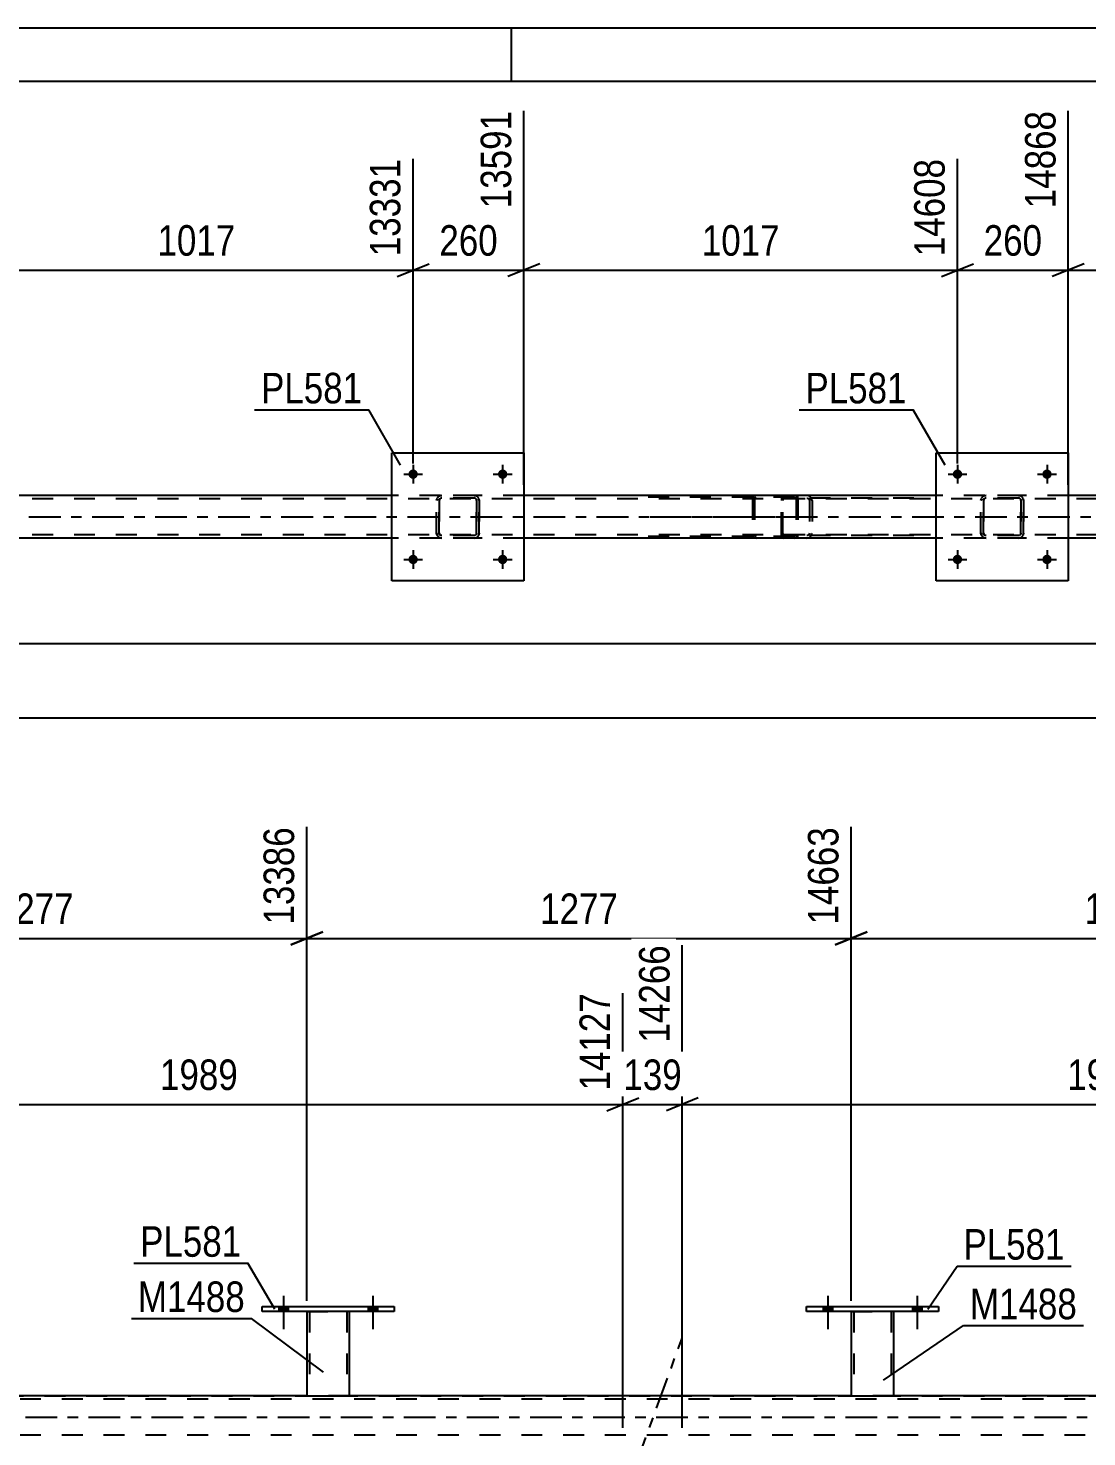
# Model space of a CAD drawing. Header units: millimetres. Extents: x 0 to 841, y 0 to 594.
# Drawn here: x 585.6 to 685, y 461.9 to 594 of the extents above; entities that cross this region are included whole.
import ezdxf

# ---------------------------------------------------------------- set-up
doc = ezdxf.new("R2010")
doc.units = ezdxf.units.MM
doc.linetypes.add('DXK_LINE_DOT2', pattern=[3.9198, 1.9599, -1.9599])
doc.linetypes.add('DXK_LINE_DOT3', pattern=[5.9187, 2.979, -0.9799, 0.9799, -0.9799])
doc.styles.add('Arial Narrow', font='ARIALN.TTF', dxfattribs={"height": 0.2})

# ---------------------------------------------------------------- blocks, each defined once
blk = doc.blocks.new('Unknown-814553059-1135')
at = {"color": 5, "linetype": 'Continuous'}
for p, q in [((841, 594), (0, 594)), ((631, 589), (631, 594)), ((836, 589), (5, 589))]:
    blk.add_line(p, q, dxfattribs=at)
blk = doc.blocks.new('Part-814553059-2887 - 2837')
at = {"color": 7, "linetype": 'DXK_LINE_DOT2'}
for p, q in [((752.61, 549.85), (88.54, 549.85)), ((632.16, 550.17), (619.76, 550.17)), ((683.24, 550.17), (670.84, 550.17)), ((752.61, 546.49), (88.54, 546.49)), ((632.16, 546.17), (619.76, 546.17)), ((683.24, 546.17), (670.84, 546.17))]:
    blk.add_line(p, q, dxfattribs=at)
at = {"color": 2, "linetype": 'Continuous'}
for p, q in [((619.76, 550.17), (581.08, 550.17)), ((670.84, 550.17), (632.16, 550.17)), ((721.92, 550.17), (683.24, 550.17)), ((619.76, 546.17), (581.08, 546.17)), ((670.84, 546.17), (632.16, 546.17)), ((721.92, 546.17), (683.24, 546.17))]:
    blk.add_line(p, q, dxfattribs=at)
at = {"color": 7, "linetype": 'DXK_LINE_DOT3'}
blk.add_line((88.54, 548.17), (752.61, 548.17), dxfattribs=at)
blk = doc.blocks.new('Part-814553059-2984 - 2837')
at = {"color": 2, "linetype": 'Continuous'}
for p, q in [((670.84, 542.17), (670.84, 554.17)), ((670.84, 554.17), (683.24, 554.17)), ((683.24, 554.17), (683.24, 542.17)), ((683.24, 542.17), (670.84, 542.17))]:
    blk.add_line(p, q, dxfattribs=at)
blk = doc.blocks.new('Part-814553059-2985 - 2837')
at = {"color": 7, "linetype": 'DXK_LINE_DOT2'}
for p, q in [((675.04, 549.69), (675.08, 549.87)), ((675.08, 549.87), (675.04, 549.69)), ((675.04, 546.65), (675.04, 549.69)), ((675.04, 549.69), (675.04, 549.69)), ((675.04, 546.65), (675.04, 549.69)), ((675.28, 549.69), (675.3, 549.78)), ((675.3, 549.78), (675.28, 549.69)), ((675.28, 546.65), (675.28, 549.69)), ((675.28, 549.69), (675.28, 549.69)), ((675.28, 549.69), (675.28, 546.65)), ((675.3, 549.78), (675.35, 549.86)), ((675.35, 549.86), (675.3, 549.78)), ((675.34, 550.13), (675.52, 550.17)), ((675.52, 550.17), (675.34, 550.13)), ((675.35, 549.86), (675.43, 549.91)), ((675.52, 549.93), (675.43, 549.91)), ((678.56, 550.17), (675.52, 550.17)), ((678.56, 549.93), (675.52, 549.93)), ((678.56, 550.17), (678.75, 550.13)), ((678.75, 550.13), (678.56, 550.17)), ((678.66, 549.91), (678.56, 549.93)), ((678.73, 549.86), (678.66, 549.91)), ((678.73, 549.86), (678.79, 549.78)), ((678.79, 549.78), (678.73, 549.86)), ((678.79, 549.78), (678.8, 549.69)), ((678.8, 549.69), (678.79, 549.78)), ((678.8, 546.65), (678.8, 549.69)), ((678.8, 549.69), (678.8, 549.69)), ((678.8, 549.69), (678.8, 546.65)), ((679.01, 549.87), (679.04, 549.69)), ((679.04, 549.69), (679.01, 549.87)), ((679.04, 546.65), (679.04, 549.69)), ((679.04, 549.69), (679.04, 549.69)), ((679.04, 549.69), (679.04, 546.65)), ((675.04, 546.65), (675.04, 546.65)), ((675.08, 546.46), (675.04, 546.65)), ((675.04, 546.65), (675.08, 546.46)), ((675.28, 546.65), (675.28, 546.65)), ((675.3, 546.55), (675.28, 546.65)), ((675.28, 546.65), (675.3, 546.55)), ((675.35, 546.48), (675.3, 546.55)), ((675.3, 546.55), (675.35, 546.48)), ((675.52, 546.17), (675.34, 546.2)), ((675.34, 546.2), (675.52, 546.17)), ((675.43, 546.42), (675.35, 546.48)), ((675.52, 546.41), (675.43, 546.42)), ((678.56, 546.41), (675.52, 546.41)), ((678.56, 546.17), (675.52, 546.17)), ((678.66, 546.42), (678.56, 546.41)), ((678.75, 546.2), (678.56, 546.17)), ((678.56, 546.17), (678.75, 546.2)), ((678.73, 546.48), (678.66, 546.42)), ((678.79, 546.55), (678.73, 546.48)), ((678.73, 546.48), (678.79, 546.55)), ((678.8, 546.65), (678.79, 546.55)), ((678.79, 546.55), (678.8, 546.65)), ((678.8, 546.65), (678.8, 546.65)), ((679.04, 546.65), (679.01, 546.46)), ((679.01, 546.46), (679.04, 546.65)), ((679.04, 546.65), (679.04, 546.65))]:
    blk.add_line(p, q, dxfattribs=at)
at = {"color": 7, "linetype": 'DXK_LINE_DOT3'}
blk.add_line((677.04, 548.17), (677.04, 548.17), dxfattribs=at)
at = {"color": 7, "linetype": 'DXK_LINE_DOT2'}
for centre, start, end in [((675.52, 549.69), 112.5, 157.5), ((675.52, 549.69), 112.5, 157.5), ((678.56, 549.69), 22.5, 67.5), ((678.56, 549.69), 22.5, 67.5), ((675.52, 546.65), 202.5, 247.5), ((675.52, 546.65), 202.5, 247.5), ((678.56, 546.65), 292.5, 337.5), ((678.56, 546.65), 292.5, 337.5)]:
    blk.add_arc(centre, 0.48, start, end, dxfattribs=at)
blk = doc.blocks.new('Bolt-814553059-2923 - 2837')
at = {"linetype": 'Continuous'}
for points in [[(673.28, 552.17, -1), (672.4, 552.17, -1)], [(681.68, 552.17, -1), (680.8, 552.17, -1)]]:
    blk.add_hatch(color=1, dxfattribs=at).paths.add_polyline_path(points)
at = {"color": 1, "linetype": 'Continuous'}
for p, q in [((672.84, 553.05), (672.84, 551.29)), ((681.24, 553.05), (681.24, 551.29)), ((671.96, 552.17), (673.72, 552.17)), ((680.36, 552.17), (682.12, 552.17))]:
    blk.add_line(p, q, dxfattribs=at)
blk = doc.blocks.new('Bolt-814553059-2924 - 2837')
at = {"linetype": 'Continuous'}
for points in [[(673.28, 544.17, -1), (672.4, 544.17, -1)], [(681.68, 544.17, -1), (680.8, 544.17, -1)]]:
    blk.add_hatch(color=1, dxfattribs=at).paths.add_polyline_path(points)
at = {"color": 1, "linetype": 'Continuous'}
for p, q in [((672.84, 545.05), (672.84, 543.29)), ((681.24, 545.05), (681.24, 543.29)), ((671.96, 544.17), (673.72, 544.17)), ((680.36, 544.17), (682.12, 544.17))]:
    blk.add_line(p, q, dxfattribs=at)
blk = doc.blocks.new('Bolt-814553059-2925 - 2837')
at = {"linetype": 'Continuous'}
for points in [[(622.2, 552.17, -1), (621.32, 552.17, -1)], [(630.6, 552.17, -1), (629.72, 552.17, -1)]]:
    blk.add_hatch(color=1, dxfattribs=at).paths.add_polyline_path(points)
at = {"color": 1, "linetype": 'Continuous'}
for p, q in [((621.76, 553.05), (621.76, 551.29)), ((630.16, 553.05), (630.16, 551.29)), ((620.88, 552.17), (622.64, 552.17)), ((629.28, 552.17), (631.04, 552.17))]:
    blk.add_line(p, q, dxfattribs=at)
blk = doc.blocks.new('Part-814553059-2990 - 2837')
at = {"color": 2, "linetype": 'Continuous'}
for p, q in [((619.76, 542.17), (619.76, 554.17)), ((619.76, 554.17), (632.16, 554.17)), ((632.16, 554.17), (632.16, 542.17)), ((632.16, 542.17), (619.76, 542.17))]:
    blk.add_line(p, q, dxfattribs=at)
blk = doc.blocks.new('Bolt-814553059-2926 - 2837')
at = {"linetype": 'Continuous'}
for points in [[(622.2, 544.17, -1), (621.32, 544.17, -1)], [(630.6, 544.17, -1), (629.72, 544.17, -1)]]:
    blk.add_hatch(color=1, dxfattribs=at).paths.add_polyline_path(points)
at = {"color": 1, "linetype": 'Continuous'}
for p, q in [((621.76, 545.05), (621.76, 543.29)), ((630.16, 545.05), (630.16, 543.29)), ((620.88, 544.17), (622.64, 544.17)), ((629.28, 544.17), (631.04, 544.17))]:
    blk.add_line(p, q, dxfattribs=at)
blk = doc.blocks.new('Part-814553059-2991 - 2837')
at = {"color": 7, "linetype": 'DXK_LINE_DOT2'}
for p, q in [((623.96, 549.69), (624, 549.87)), ((624, 549.87), (623.96, 549.69)), ((623.96, 546.65), (623.96, 549.69)), ((623.96, 549.69), (623.96, 549.69)), ((623.96, 546.65), (623.96, 549.69)), ((624.2, 549.69), (624.22, 549.78)), ((624.22, 549.78), (624.2, 549.69)), ((624.2, 546.65), (624.2, 549.69)), ((624.2, 549.69), (624.2, 549.69)), ((624.2, 549.69), (624.2, 546.65)), ((624.22, 549.78), (624.27, 549.86)), ((624.27, 549.86), (624.22, 549.78)), ((624.26, 550.13), (624.44, 550.17)), ((624.44, 550.17), (624.26, 550.13)), ((624.27, 549.86), (624.35, 549.91)), ((624.44, 549.93), (624.35, 549.91)), ((627.48, 550.17), (624.44, 550.17)), ((627.48, 549.93), (624.44, 549.93)), ((627.48, 550.17), (627.67, 550.13)), ((627.67, 550.13), (627.48, 550.17)), ((627.58, 549.91), (627.48, 549.93)), ((627.65, 549.86), (627.58, 549.91)), ((627.65, 549.86), (627.71, 549.78)), ((627.71, 549.78), (627.65, 549.86)), ((627.71, 549.78), (627.72, 549.69)), ((627.72, 549.69), (627.71, 549.78)), ((627.72, 546.65), (627.72, 549.69)), ((627.72, 549.69), (627.72, 549.69)), ((627.72, 549.69), (627.72, 546.65)), ((627.93, 549.87), (627.96, 549.69)), ((627.96, 549.69), (627.93, 549.87)), ((627.96, 546.65), (627.96, 549.69)), ((627.96, 549.69), (627.96, 549.69)), ((627.96, 549.69), (627.96, 546.65)), ((623.96, 546.65), (623.96, 546.65)), ((624, 546.46), (623.96, 546.65)), ((623.96, 546.65), (624, 546.46)), ((624.2, 546.65), (624.2, 546.65)), ((624.22, 546.55), (624.2, 546.65)), ((624.2, 546.65), (624.22, 546.55)), ((624.27, 546.48), (624.22, 546.55)), ((624.22, 546.55), (624.27, 546.48)), ((624.44, 546.17), (624.26, 546.2)), ((624.26, 546.2), (624.44, 546.17)), ((624.35, 546.42), (624.27, 546.48)), ((624.44, 546.41), (624.35, 546.42)), ((627.48, 546.41), (624.44, 546.41)), ((627.48, 546.17), (624.44, 546.17)), ((627.58, 546.42), (627.48, 546.41)), ((627.67, 546.2), (627.48, 546.17)), ((627.48, 546.17), (627.67, 546.2)), ((627.65, 546.48), (627.58, 546.42)), ((627.71, 546.55), (627.65, 546.48)), ((627.65, 546.48), (627.71, 546.55)), ((627.72, 546.65), (627.71, 546.55)), ((627.71, 546.55), (627.72, 546.65)), ((627.72, 546.65), (627.72, 546.65)), ((627.96, 546.65), (627.93, 546.46)), ((627.93, 546.46), (627.96, 546.65)), ((627.96, 546.65), (627.96, 546.65))]:
    blk.add_line(p, q, dxfattribs=at)
at = {"color": 7, "linetype": 'DXK_LINE_DOT3'}
blk.add_line((625.96, 548.17), (625.96, 548.17), dxfattribs=at)
at = {"color": 7, "linetype": 'DXK_LINE_DOT2'}
for centre, start, end in [((624.44, 549.69), 112.5, 157.5), ((624.44, 549.69), 112.5, 157.5), ((627.48, 549.69), 22.5, 67.5), ((627.48, 549.69), 22.5, 67.5), ((624.44, 546.65), 202.5, 247.5), ((624.44, 546.65), 202.5, 247.5), ((627.48, 546.65), 292.5, 337.5), ((627.48, 546.65), 292.5, 337.5)]:
    blk.add_arc(centre, 0.48, start, end, dxfattribs=at)
blk = doc.blocks.new('Part-814553059-3049 - 2837')
at = {"color": 7, "linetype": 'DXK_LINE_DOT2'}
for p, q in [((657.53, 550.17), (642.2, 550.17)), ((657.53, 550.01), (642.2, 550.01)), ((653.64, 549.97), (653.61, 549.85)), ((653.61, 549.85), (653.61, 546.49)), ((653.78, 549.85), (653.8, 549.91)), ((653.78, 549.85), (653.78, 546.49)), ((653.8, 549.91), (653.83, 549.96)), ((653.95, 550.17), (653.82, 550.14)), ((653.83, 549.96), (653.89, 549.99)), ((653.89, 549.99), (653.95, 550.01)), ((657.66, 550.14), (657.53, 550.17)), ((657.53, 550.01), (657.6, 549.99)), ((657.6, 549.99), (657.62, 549.98)), ((657.62, 549.98), (657.65, 549.96)), ((657.65, 549.96), (657.69, 549.91)), ((657.69, 549.91), (657.7, 549.85)), ((657.7, 549.85), (657.7, 546.49)), ((657.87, 549.85), (657.85, 549.97)), ((657.87, 549.85), (657.87, 546.49)), ((657.53, 546.33), (642.2, 546.33)), ((657.53, 546.17), (642.2, 546.17)), ((653.61, 546.49), (653.64, 546.36)), ((653.8, 546.43), (653.78, 546.49)), ((653.83, 546.37), (653.8, 546.43)), ((653.82, 546.19), (653.95, 546.17)), ((653.83, 546.37), (653.87, 546.35)), ((653.87, 546.35), (653.89, 546.34)), ((653.89, 546.34), (653.95, 546.33)), ((657.6, 546.34), (657.53, 546.33)), ((657.53, 546.17), (657.66, 546.19)), ((657.65, 546.37), (657.6, 546.34)), ((657.69, 546.43), (657.65, 546.37)), ((657.7, 546.49), (657.69, 546.43)), ((657.85, 546.36), (657.87, 546.49))]:
    blk.add_line(p, q, dxfattribs=at)
at = {"color": 7, "linetype": 'DXK_LINE_DOT3'}
blk.add_line((643.99, 548.17), (659.16, 548.17), dxfattribs=at)
at = {"color": 7, "linetype": 'DXK_LINE_DOT2'}
for centre, start, end in [((653.94, 549.83), 110.7583, 155.6801), ((657.54, 549.83), 24.3199, 69.2417), ((653.94, 546.5), 204.3199, 249.2417), ((657.54, 546.5), 290.7583, 335.6801)]:
    blk.add_arc(centre, 0.331, start, end, dxfattribs=at)
blk = doc.blocks.new('Part-814553059-3063 - 2837')
at = {"color": 7, "linetype": 'DXK_LINE_DOT2'}
for p, q in [((656.34, 549.87), (656.32, 549.69)), ((656.32, 546.65), (656.32, 549.69)), ((656.4, 550.03), (656.34, 549.87)), ((656.49, 550.13), (656.4, 550.03)), ((656.46, 549.69), (656.47, 549.78)), ((656.46, 546.65), (656.46, 549.69)), ((656.47, 549.78), (656.5, 549.86)), ((656.59, 550.17), (656.49, 550.13)), ((656.5, 549.86), (656.54, 549.91)), ((656.54, 549.91), (656.59, 549.93)), ((668.75, 550.17), (656.59, 550.17)), ((668.75, 549.93), (656.59, 549.93)), ((657.87, 549.93), (657.87, 550.17)), ((658.88, 550.13), (658.69, 550.17)), ((658.69, 549.93), (658.78, 549.91)), ((658.78, 549.91), (658.86, 549.86)), ((658.86, 549.86), (658.92, 549.78)), ((658.92, 549.78), (658.94, 549.69)), ((658.94, 549.69), (658.94, 546.65)), ((659.17, 549.77), (659.15, 549.87)), ((659.19, 549.69), (659.17, 549.77)), ((659.19, 549.69), (659.19, 546.65)), ((656.34, 546.46), (656.32, 546.65)), ((656.39, 546.34), (656.34, 546.46)), ((656.4, 546.31), (656.39, 546.34)), ((656.4, 546.31), (656.49, 546.2)), ((656.47, 546.55), (656.46, 546.65)), ((656.5, 546.48), (656.47, 546.55)), ((656.49, 546.2), (656.59, 546.17)), ((656.54, 546.42), (656.5, 546.48)), ((656.59, 546.41), (656.54, 546.42)), ((668.75, 546.41), (656.59, 546.41)), ((668.75, 546.17), (656.59, 546.17)), ((657.87, 546.17), (657.87, 546.41)), ((658.78, 546.42), (658.69, 546.41)), ((658.69, 546.17), (658.88, 546.2)), ((658.86, 546.48), (658.78, 546.42)), ((658.92, 546.55), (658.86, 546.48)), ((658.94, 546.65), (658.92, 546.55)), ((659.15, 546.46), (659.17, 546.56)), ((659.17, 546.56), (659.19, 546.65))]:
    blk.add_line(p, q, dxfattribs=at)
for centre, start, end in [((658.7, 549.67), 23.8494, 68.8059), ((658.7, 546.66), 291.1941, 336.1506)]:
    blk.add_arc(centre, 0.492, start, end, dxfattribs=at)
blk = doc.blocks.new('Bolt-814553059-3738 - 3729')
at = {"linetype": 'Continuous'}
for points in [[(609.15, 473.63), (610.03, 473.63), (610.03, 474.11), (609.15, 474.11)], [(617.55, 473.63), (618.43, 473.63), (618.43, 474.11), (617.55, 474.11)]]:
    blk.add_hatch(color=1, dxfattribs=at).paths.add_polyline_path(points)
at = {"color": 1, "linetype": 'Continuous'}
for p, q in [((609.59, 475.11), (609.59, 471.99)), ((617.99, 475.11), (617.99, 471.99)), ((609.15, 474.11), (609.15, 473.63)), ((610.03, 474.11), (610.03, 473.63)), ((617.55, 474.11), (617.55, 473.63)), ((618.43, 474.11), (618.43, 473.63))]:
    blk.add_line(p, q, dxfattribs=at)
blk = doc.blocks.new('Bolt-814553059-3739 - 3729')
at = {"linetype": 'Continuous'}
for points in [[(609.15, 473.63), (610.03, 473.63), (610.03, 474.11), (609.15, 474.11)], [(617.55, 473.63), (618.43, 473.63), (618.43, 474.11), (617.55, 474.11)]]:
    blk.add_hatch(color=1, dxfattribs=at).paths.add_polyline_path(points)
at = {"color": 1, "linetype": 'Continuous'}
for p, q in [((609.59, 475.11), (609.59, 471.99)), ((617.99, 475.11), (617.99, 471.99)), ((609.15, 474.11), (609.15, 473.63)), ((610.03, 474.11), (610.03, 473.63)), ((617.55, 474.11), (617.55, 473.63)), ((618.43, 474.11), (618.43, 473.63))]:
    blk.add_line(p, q, dxfattribs=at)
blk = doc.blocks.new('Bolt-814553059-3740 - 3729')
at = {"linetype": 'Continuous'}
for points in [[(660.23, 473.63), (661.11, 473.63), (661.11, 474.11), (660.23, 474.11)], [(668.63, 473.63), (669.51, 473.63), (669.51, 474.11), (668.63, 474.11)]]:
    blk.add_hatch(color=1, dxfattribs=at).paths.add_polyline_path(points)
at = {"color": 1, "linetype": 'Continuous'}
for p, q in [((660.67, 475.11), (660.67, 471.99)), ((669.07, 475.11), (669.07, 471.99)), ((660.23, 474.11), (660.23, 473.63)), ((661.11, 474.11), (661.11, 473.63)), ((668.63, 474.11), (668.63, 473.63)), ((669.51, 474.11), (669.51, 473.63))]:
    blk.add_line(p, q, dxfattribs=at)
blk = doc.blocks.new('Bolt-814553059-3741 - 3729')
at = {"linetype": 'Continuous'}
for points in [[(660.23, 473.63), (661.11, 473.63), (661.11, 474.11), (660.23, 474.11)], [(668.63, 473.63), (669.51, 473.63), (669.51, 474.11), (668.63, 474.11)]]:
    blk.add_hatch(color=1, dxfattribs=at).paths.add_polyline_path(points)
at = {"color": 1, "linetype": 'Continuous'}
for p, q in [((660.67, 475.11), (660.67, 471.99)), ((669.07, 475.11), (669.07, 471.99)), ((660.23, 474.11), (660.23, 473.63)), ((661.11, 474.11), (661.11, 473.63)), ((668.63, 474.11), (668.63, 473.63)), ((669.51, 474.11), (669.51, 473.63))]:
    blk.add_line(p, q, dxfattribs=at)
blk = doc.blocks.new('Part-814553059-3894 - 3729')
at = {"color": 2, "linetype": 'Continuous'}
for p, q in [((607.59, 474.11), (619.99, 474.11)), ((607.59, 473.63), (607.59, 474.11)), ((619.99, 473.63), (607.59, 473.63)), ((619.99, 474.11), (619.99, 473.63))]:
    blk.add_line(p, q, dxfattribs=at)
blk = doc.blocks.new('Part-814553059-3889 - 3729')
at = {"color": 2, "linetype": 'Continuous'}
for p, q in [((611.79, 473.63), (611.79, 465.72)), ((615.79, 465.72), (615.79, 473.63)), ((611.79, 465.72), (615.79, 465.72))]:
    blk.add_line(p, q, dxfattribs=at)
at = {"color": 7, "linetype": 'DXK_LINE_DOT2'}
for p, q in [((611.79, 473.63), (615.79, 473.63)), ((611.79, 473.63), (611.79, 473.63)), ((611.79, 473.63), (611.79, 473.63)), ((612.03, 473.63), (612.03, 465.72)), ((615.55, 473.63), (615.55, 465.72)), ((615.79, 473.63), (615.79, 473.63)), ((615.79, 473.63), (615.79, 473.63)), ((615.5, 465.72), (615.53, 465.72)), ((615.5, 465.72), (615.53, 465.72)), ((615.53, 465.72), (615.55, 465.72)), ((615.53, 465.72), (615.55, 465.72))]:
    blk.add_line(p, q, dxfattribs=at)
blk = doc.blocks.new('Part-814553059-3899 - 3729')
at = {"color": 2, "linetype": 'Continuous'}
for p, q in [((662.87, 473.63), (662.87, 465.72)), ((666.87, 465.72), (666.87, 473.63)), ((662.87, 465.72), (666.87, 465.72))]:
    blk.add_line(p, q, dxfattribs=at)
at = {"color": 7, "linetype": 'DXK_LINE_DOT2'}
for p, q in [((662.87, 473.63), (666.87, 473.63)), ((662.87, 473.63), (662.87, 473.63)), ((662.87, 473.63), (662.87, 473.63)), ((663.11, 473.63), (663.11, 465.72)), ((666.63, 473.63), (666.63, 465.72)), ((666.87, 473.63), (666.87, 473.63)), ((666.87, 473.63), (666.87, 473.63)), ((666.58, 465.72), (666.61, 465.72)), ((666.58, 465.72), (666.61, 465.72)), ((666.61, 465.72), (666.63, 465.72)), ((666.61, 465.72), (666.63, 465.72))]:
    blk.add_line(p, q, dxfattribs=at)
blk = doc.blocks.new('Part-814553059-3904 - 3729')
at = {"color": 2, "linetype": 'Continuous'}
for p, q in [((658.67, 474.11), (671.07, 474.11)), ((658.67, 473.63), (658.67, 474.11)), ((671.07, 473.63), (658.67, 473.63)), ((671.07, 474.11), (671.07, 473.63))]:
    blk.add_line(p, q, dxfattribs=at)
blk = doc.blocks.new('Part-814553059-4048 - 3729')
at = {"color": 7, "linetype": 'DXK_LINE_DOT2'}
for p, q in [((782.83, 465.4), (76.37, 465.4)), ((152.07, 465.72), (782.83, 465.72)), ((615.79, 465.72), (611.79, 465.72)), ((666.87, 465.72), (662.87, 465.72)), ((782.83, 462.04), (76.37, 462.04))]:
    blk.add_line(p, q, dxfattribs=at)
at = {"color": 2, "linetype": 'Continuous'}
for p, q in [((611.79, 465.72), (564.71, 465.72)), ((662.87, 465.72), (615.79, 465.72)), ((713.95, 465.72), (666.87, 465.72))]:
    blk.add_line(p, q, dxfattribs=at)
at = {"color": 7, "linetype": 'DXK_LINE_DOT3'}
blk.add_line((76.37, 463.72), (782.83, 463.72), dxfattribs=at)
blk = doc.blocks.new('Part-814553059-4133 - 3729')
at = {"color": 7, "linetype": 'DXK_LINE_DOT3'}
blk.add_line((596.03, 331.1), (646.99, 471.12), dxfattribs=at)
blk = doc.blocks.new('StraightDimension-814553059-3479 - 2837')
at = {"color": 7, "linetype": 'Continuous'}
for p, q in [((632.16, 551.17), (632.16, 586.25)), ((621.76, 553.17), (621.76, 581.75)), ((620.26, 570.71), (623.26, 571.91)), ((621.76, 571.31), (632.16, 571.31)), ((633.66, 571.91), (630.66, 570.71))]:
    blk.add_line(p, q, dxfattribs=at)
at = {"color": 0}
blk.add_wipeout([(630.31, 572.06), (630.31, 576.26), (623.62, 576.26), (623.62, 572.06)], dxfattribs=at)
at = {"color": 3, "style": 'Arial Narrow'}
blk.add_text('260', height=2.863, dxfattribs=at).set_placement((624.22, 572.66))
at = {"color": 0, "linetype": 'Continuous'}
blk.add_wipeout([(631.56, 586.85), (627.36, 586.85), (627.36, 576.51), (631.56, 576.51)], dxfattribs=at)
at = {"color": 3, "linetype": 'Continuous', "style": 'Arial Narrow'}
blk.add_text('13591', height=2.863, rotation=90.0002, dxfattribs=at).set_placement((630.96, 577.11))
blk = doc.blocks.new('StraightDimension-814553059-3459 - 2837')
at = {"color": 7, "linetype": 'Continuous'}
for p, q in [((581.08, 551.17), (581.08, 586.25)), ((621.76, 553.17), (621.76, 581.75)), ((582.58, 571.91), (579.58, 570.71)), ((581.08, 571.31), (621.76, 571.31)), ((620.26, 570.71), (623.26, 571.91))]:
    blk.add_line(p, q, dxfattribs=at)
at = {"color": 0}
blk.add_wipeout([(605.68, 572.06), (605.68, 576.26), (597.17, 576.26), (597.17, 572.06)], dxfattribs=at)
at = {"color": 3, "style": 'Arial Narrow'}
blk.add_text('1017', height=2.863, dxfattribs=at).set_placement((597.77, 572.66))
at = {"color": 0, "linetype": 'Continuous'}
blk.add_wipeout([(621.16, 582.35), (616.96, 582.35), (616.96, 572.01), (621.16, 572.01)], dxfattribs=at)
at = {"color": 3, "linetype": 'Continuous', "style": 'Arial Narrow'}
blk.add_text('13331', height=2.863, rotation=90.0002, dxfattribs=at).set_placement((620.56, 572.61))
blk = doc.blocks.new('StraightDimension-814553059-3499 - 2837')
at = {"color": 7, "linetype": 'Continuous'}
for p, q in [((632.16, 551.17), (632.16, 586.25)), ((672.84, 553.17), (672.84, 581.75)), ((633.66, 571.91), (630.66, 570.71)), ((632.16, 571.31), (672.84, 571.31)), ((671.34, 570.71), (674.34, 571.91))]:
    blk.add_line(p, q, dxfattribs=at)
at = {"color": 0}
blk.add_wipeout([(656.76, 572.06), (656.76, 576.26), (648.25, 576.26), (648.25, 572.06)], dxfattribs=at)
at = {"color": 3, "style": 'Arial Narrow'}
blk.add_text('1017', height=2.863, dxfattribs=at).set_placement((648.85, 572.66))
at = {"color": 0, "linetype": 'Continuous'}
blk.add_wipeout([(672.24, 582.35), (668.04, 582.35), (668.04, 572.01), (672.24, 572.01)], dxfattribs=at)
at = {"color": 3, "linetype": 'Continuous', "style": 'Arial Narrow'}
blk.add_text('14608', height=2.863, rotation=90.0002, dxfattribs=at).set_placement((671.64, 572.61))
blk = doc.blocks.new('StraightDimension-814553059-3519 - 2837')
at = {"color": 7, "linetype": 'Continuous'}
for p, q in [((683.24, 551.17), (683.24, 586.25)), ((672.84, 553.17), (672.84, 581.75)), ((671.34, 570.71), (674.34, 571.91)), ((672.84, 571.31), (683.24, 571.31)), ((684.74, 571.91), (681.74, 570.71))]:
    blk.add_line(p, q, dxfattribs=at)
at = {"color": 0}
blk.add_wipeout([(681.39, 572.06), (681.39, 576.26), (674.7, 576.26), (674.7, 572.06)], dxfattribs=at)
at = {"color": 3, "style": 'Arial Narrow'}
blk.add_text('260', height=2.863, dxfattribs=at).set_placement((675.3, 572.66))
at = {"color": 0, "linetype": 'Continuous'}
blk.add_wipeout([(682.64, 586.85), (678.44, 586.85), (678.44, 576.51), (682.64, 576.51)], dxfattribs=at)
at = {"color": 3, "linetype": 'Continuous', "style": 'Arial Narrow'}
blk.add_text('14868', height=2.863, rotation=90.0002, dxfattribs=at).set_placement((682.04, 577.11))
blk = doc.blocks.new('StraightDimension-814553059-3539 - 2837')
at = {"color": 7, "linetype": 'Continuous'}
for p, q in [((683.24, 551.17), (683.24, 586.25)), ((723.92, 553.17), (723.92, 581.75)), ((684.74, 571.91), (681.74, 570.71)), ((683.24, 571.31), (723.92, 571.31)), ((722.42, 570.71), (725.42, 571.91))]:
    blk.add_line(p, q, dxfattribs=at)
at = {"color": 0}
blk.add_wipeout([(707.84, 572.06), (707.84, 576.26), (699.33, 576.26), (699.33, 572.06)], dxfattribs=at)
at = {"color": 3, "style": 'Arial Narrow'}
blk.add_text('1017', height=2.863, dxfattribs=at).set_placement((699.93, 572.66))
at = {"color": 0, "linetype": 'Continuous'}
blk.add_wipeout([(723.32, 582.35), (719.12, 582.35), (719.12, 572.01), (723.32, 572.01)], dxfattribs=at)
at = {"color": 3, "linetype": 'Continuous', "style": 'Arial Narrow'}
blk.add_text('15885', height=2.863, rotation=90.0002, dxfattribs=at).set_placement((722.72, 572.61))
blk = doc.blocks.new('StraightDimension-814553059-3627 - 2837')
at = {"color": 7, "linetype": 'Continuous'}
blk.add_line((87.9, 529.32), (795.17, 529.32), dxfattribs=at)
blk = doc.blocks.new('StraightDimension-814553059-7859 - 2837')
at = {"color": 7, "linetype": 'Continuous'}
blk.add_line((88.54, 536.28), (794.53, 536.28), dxfattribs=at)
blk = doc.blocks.new('StraightDimension-814553059-4940 - 3729')
at = {"color": 7, "linetype": 'Continuous'}
for p, q in [((611.79, 474.63), (611.79, 519.08)), ((662.87, 474.63), (662.87, 519.08)), ((613.29, 509.23), (610.29, 508.03)), ((661.37, 508.03), (664.37, 509.23)), ((611.79, 508.63), (662.87, 508.63))]:
    blk.add_line(p, q, dxfattribs=at)
at = {"color": 0}
blk.add_wipeout([(641.59, 509.38), (641.59, 513.58), (633.08, 513.58), (633.08, 509.38)], dxfattribs=at)
at = {"color": 3, "style": 'Arial Narrow'}
blk.add_text('1277', height=2.863, dxfattribs=at).set_placement((633.68, 509.98))
at = {"color": 0, "linetype": 'Continuous'}
blk.add_wipeout([(662.27, 519.68), (658.07, 519.68), (658.07, 509.33), (662.27, 509.33)], dxfattribs=at)
at = {"color": 3, "linetype": 'Continuous', "style": 'Arial Narrow'}
blk.add_text('14663', height=2.863, rotation=90.0002, dxfattribs=at).set_placement((661.67, 509.93))
blk = doc.blocks.new('StraightDimension-814553059-4950 - 3729')
at = {"color": 7, "linetype": 'Continuous'}
for p, q in [((560.71, 474.63), (560.71, 519.08)), ((611.79, 474.63), (611.79, 519.08)), ((562.21, 509.23), (559.21, 508.03)), ((610.29, 508.03), (613.29, 509.23)), ((560.71, 508.63), (611.79, 508.63))]:
    blk.add_line(p, q, dxfattribs=at)
at = {"color": 0}
blk.add_wipeout([(590.51, 509.38), (590.51, 513.58), (582, 513.58), (582, 509.38)], dxfattribs=at)
at = {"color": 3, "style": 'Arial Narrow'}
blk.add_text('1277', height=2.863, dxfattribs=at).set_placement((582.6, 509.98))
at = {"color": 0, "linetype": 'Continuous'}
blk.add_wipeout([(611.19, 519.68), (606.99, 519.68), (606.99, 509.33), (611.19, 509.33)], dxfattribs=at)
at = {"color": 3, "linetype": 'Continuous', "style": 'Arial Narrow'}
blk.add_text('13386', height=2.863, rotation=90.0002, dxfattribs=at).set_placement((610.59, 509.93))
blk = doc.blocks.new('StraightDimension-814553059-4416 - 3729')
at = {"color": 7, "linetype": 'Continuous'}
for p, q in [((647.02, 462.72), (647.02, 508)), ((726.58, 462.72), (726.58, 503.5)), ((648.52, 493.66), (645.52, 492.46)), ((647.02, 493.06), (726.58, 493.06)), ((725.08, 492.46), (728.08, 493.66))]:
    blk.add_line(p, q, dxfattribs=at)
at = {"color": 0}
blk.add_wipeout([(691.05, 493.81), (691.05, 498.01), (682.54, 498.01), (682.54, 493.81)], dxfattribs=at)
at = {"color": 3, "style": 'Arial Narrow'}
blk.add_text('1989', height=2.863, dxfattribs=at).set_placement((683.14, 494.41))
at = {"color": 0, "linetype": 'Continuous'}
blk.add_wipeout([(725.98, 504.1), (721.78, 504.1), (721.78, 493.76), (725.98, 493.76)], dxfattribs=at)
at = {"color": 3, "linetype": 'Continuous', "style": 'Arial Narrow'}
blk.add_text('16255', height=2.863, rotation=90.0002, dxfattribs=at).set_placement((725.38, 494.36))
blk = doc.blocks.new('StraightDimension-814553059-4378 - 3729')
at = {"color": 7, "linetype": 'Continuous'}
for p, q in [((561.88, 462.72), (561.88, 508)), ((641.44, 462.72), (641.44, 503.5)), ((563.38, 493.66), (560.38, 492.46)), ((561.88, 493.06), (641.44, 493.06)), ((639.94, 492.46), (642.94, 493.66))]:
    blk.add_line(p, q, dxfattribs=at)
at = {"color": 0}
blk.add_wipeout([(605.92, 493.81), (605.92, 498.01), (597.41, 498.01), (597.41, 493.81)], dxfattribs=at)
at = {"color": 3, "style": 'Arial Narrow'}
blk.add_text('1989', height=2.863, dxfattribs=at).set_placement((598.01, 494.41))
at = {"color": 0, "linetype": 'Continuous'}
blk.add_wipeout([(640.84, 504.1), (636.64, 504.1), (636.64, 493.76), (640.84, 493.76)], dxfattribs=at)
at = {"color": 3, "linetype": 'Continuous', "style": 'Arial Narrow'}
blk.add_text('14127', height=2.863, rotation=90.0002, dxfattribs=at).set_placement((640.24, 494.36))
blk = doc.blocks.new('StraightDimension-814553059-4397 - 3729')
at = {"color": 7, "linetype": 'Continuous'}
for p, q in [((647.02, 462.72), (647.02, 508)), ((641.44, 462.72), (641.44, 503.5)), ((639.94, 492.46), (642.94, 493.66)), ((641.44, 493.06), (647.02, 493.06)), ((648.52, 493.66), (645.52, 492.46))]:
    blk.add_line(p, q, dxfattribs=at)
at = {"color": 0}
blk.add_wipeout([(647.57, 493.81), (647.57, 498.01), (640.89, 498.01), (640.89, 493.81)], dxfattribs=at)
at = {"color": 3, "style": 'Arial Narrow'}
blk.add_text('139', height=2.863, dxfattribs=at).set_placement((641.49, 494.41))
at = {"color": 0, "linetype": 'Continuous'}
blk.add_wipeout([(646.42, 508.6), (642.22, 508.6), (642.22, 498.26), (646.42, 498.26)], dxfattribs=at)
at = {"color": 3, "linetype": 'Continuous', "style": 'Arial Narrow'}
blk.add_text('14266', height=2.863, rotation=90.0002, dxfattribs=at).set_placement((645.82, 498.86))
blk = doc.blocks.new('StraightDimension-814553059-4930 - 3729')
at = {"color": 7, "linetype": 'Continuous'}
for p, q in [((662.87, 474.63), (662.87, 519.08)), ((713.95, 474.63), (713.95, 519.08)), ((664.37, 509.23), (661.37, 508.03)), ((712.45, 508.03), (715.45, 509.23)), ((662.87, 508.63), (713.95, 508.63))]:
    blk.add_line(p, q, dxfattribs=at)
at = {"color": 0}
blk.add_wipeout([(692.67, 509.38), (692.67, 513.58), (684.16, 513.58), (684.16, 509.38)], dxfattribs=at)
at = {"color": 3, "style": 'Arial Narrow'}
blk.add_text('1277', height=2.863, dxfattribs=at).set_placement((684.76, 509.98))
at = {"color": 0, "linetype": 'Continuous'}
blk.add_wipeout([(713.35, 519.68), (709.15, 519.68), (709.15, 509.33), (713.35, 509.33)], dxfattribs=at)
at = {"color": 3, "linetype": 'Continuous', "style": 'Arial Narrow'}
blk.add_text('15940', height=2.863, rotation=90.0002, dxfattribs=at).set_placement((712.75, 509.93))
blk = doc.blocks.new('Mark-814553059-2980 - 2837')
at = {"color": 0}
blk.add_wipeout([(668.07, 558.81), (668.07, 561.81), (658.57, 561.81), (658.57, 558.81)], dxfattribs=at)
blk.add_wipeout([(668.07, 558.81), (668.07, 561.81), (658.57, 561.81), (658.57, 558.81)], dxfattribs=at)
at = {"color": 30, "linetype": 'Continuous'}
for p in [(657.97, 558.21), (671.67, 553.02)]:
    blk.add_line(p, (668.67, 558.21), dxfattribs=at)
at = {"color": 3, "style": 'Arial Narrow'}
blk.add_text('PL581', height=2.863, dxfattribs=at).set_placement((658.57, 558.81))
blk = doc.blocks.new('Mark-814553059-2986 - 2837')
at = {"color": 0}
blk.add_wipeout([(616.99, 558.81), (616.99, 561.81), (607.49, 561.81), (607.49, 558.81)], dxfattribs=at)
blk.add_wipeout([(616.99, 558.81), (616.99, 561.81), (607.49, 561.81), (607.49, 558.81)], dxfattribs=at)
at = {"color": 30, "linetype": 'Continuous'}
for p in [(606.89, 558.21), (620.59, 553.02)]:
    blk.add_line(p, (617.59, 558.21), dxfattribs=at)
at = {"color": 3, "style": 'Arial Narrow'}
blk.add_text('PL581', height=2.863, dxfattribs=at).set_placement((607.49, 558.81))
blk = doc.blocks.new('Mark-814553059-3890 - 3729')
at = {"color": 0}
blk.add_wipeout([(605.64, 478.77), (605.64, 481.77), (596.14, 481.77), (596.14, 478.77)], dxfattribs=at)
blk.add_wipeout([(605.64, 478.77), (605.64, 481.77), (596.14, 481.77), (596.14, 478.77)], dxfattribs=at)
at = {"color": 30, "linetype": 'Continuous'}
for p in [(595.54, 478.17), (608.78, 473.85)]:
    blk.add_line(p, (606.24, 478.17), dxfattribs=at)
at = {"color": 3, "style": 'Arial Narrow'}
blk.add_text('PL581', height=2.863, dxfattribs=at).set_placement((596.14, 478.77))
blk = doc.blocks.new('Mark-814553059-3900 - 3729')
at = {"color": 0}
blk.add_wipeout([(682.9, 478.5), (682.9, 481.5), (673.4, 481.5), (673.4, 478.5)], dxfattribs=at)
blk.add_wipeout([(682.9, 478.5), (682.9, 481.5), (673.4, 481.5), (673.4, 478.5)], dxfattribs=at)
at = {"color": 30, "linetype": 'Continuous'}
for p, q in [((670.07, 473.84), (672.8, 477.9)), ((672.8, 477.9), (683.5, 477.9))]:
    blk.add_line(p, q, dxfattribs=at)
at = {"color": 3, "style": 'Arial Narrow'}
blk.add_text('PL581', height=2.863, dxfattribs=at).set_placement((673.4, 478.5))
blk = doc.blocks.new('Mark-814553059-3885 - 3729')
at = {"color": 0}
blk.add_wipeout([(605.98, 473.59), (605.98, 476.59), (595.93, 476.59), (595.93, 473.59)], dxfattribs=at)
blk.add_wipeout([(605.98, 473.59), (605.98, 476.59), (595.93, 476.59), (595.93, 473.59)], dxfattribs=at)
at = {"color": 30, "linetype": 'Continuous'}
for p in [(595.33, 472.99), (613.34, 467.95)]:
    blk.add_line(p, (606.58, 472.99), dxfattribs=at)
at = {"color": 3, "style": 'Arial Narrow'}
blk.add_text('M1488', height=2.863, dxfattribs=at).set_placement((595.93, 473.59))
blk = doc.blocks.new('Mark-814553059-3895 - 3729')
at = {"color": 0}
blk.add_wipeout([(684.06, 472.91), (684.06, 475.91), (674.01, 475.91), (674.01, 472.91)], dxfattribs=at)
blk.add_wipeout([(684.06, 472.91), (684.06, 475.91), (674.01, 475.91), (674.01, 472.91)], dxfattribs=at)
at = {"color": 30, "linetype": 'Continuous'}
for p, q in [((665.9, 467.19), (673.41, 472.31)), ((673.41, 472.31), (684.66, 472.31))]:
    blk.add_line(p, q, dxfattribs=at)
at = {"color": 3, "style": 'Arial Narrow'}
blk.add_text('M1488', height=2.863, dxfattribs=at).set_placement((674.01, 472.91))

msp = doc.modelspace()

# ---------------------------------------------------------------- block references
for name in ['Unknown-814553059-1135', 'Part-814553059-2990 - 2837', 'Part-814553059-2984 - 2837', 'Bolt-814553059-2925 - 2837', 'Bolt-814553059-2923 - 2837', 'Part-814553059-2887 - 2837', 'Part-814553059-2991 - 2837', 'Part-814553059-3049 - 2837', 'Part-814553059-3063 - 2837', 'Part-814553059-2985 - 2837', 'Bolt-814553059-2926 - 2837', 'Bolt-814553059-2924 - 2837', 'Bolt-814553059-3738 - 3729', 'Bolt-814553059-3739 - 3729', 'Bolt-814553059-3740 - 3729', 'Bolt-814553059-3741 - 3729', 'Part-814553059-3894 - 3729', 'Part-814553059-3889 - 3729', 'Part-814553059-3904 - 3729', 'Part-814553059-3899 - 3729', 'Part-814553059-4133 - 3729', 'Part-814553059-4048 - 3729']:
    msp.add_blockref(name, (0, 0))

# ---------------------------------------------------------------- next in the draw order: block references
for name in ['StraightDimension-814553059-3479 - 2837', 'StraightDimension-814553059-3627 - 2837', 'StraightDimension-814553059-4940 - 3729']:
    msp.add_blockref(name, (0, 0))

# ---------------------------------------------------------------- next in the draw order: block references
for name in ['StraightDimension-814553059-3459 - 2837', 'StraightDimension-814553059-3499 - 2837', 'StraightDimension-814553059-7859 - 2837', 'StraightDimension-814553059-4950 - 3729', 'StraightDimension-814553059-4416 - 3729']:
    msp.add_blockref(name, (0, 0))

# ---------------------------------------------------------------- next in the draw order: block references
for name in ['StraightDimension-814553059-3519 - 2837', 'Mark-814553059-2986 - 2837', 'StraightDimension-814553059-4930 - 3729', 'StraightDimension-814553059-4378 - 3729']:
    msp.add_blockref(name, (0, 0))

# ---------------------------------------------------------------- next in the draw order: block references
for name in ['StraightDimension-814553059-3539 - 2837', 'Mark-814553059-2980 - 2837', 'StraightDimension-814553059-4397 - 3729', 'Mark-814553059-3890 - 3729', 'Mark-814553059-3900 - 3729']:
    msp.add_blockref(name, (0, 0))

# ---------------------------------------------------------------- next in the draw order: block references
for name in ['Mark-814553059-3885 - 3729', 'Mark-814553059-3895 - 3729']:
    msp.add_blockref(name, (0, 0))

doc.saveas('drawing.dxf')
